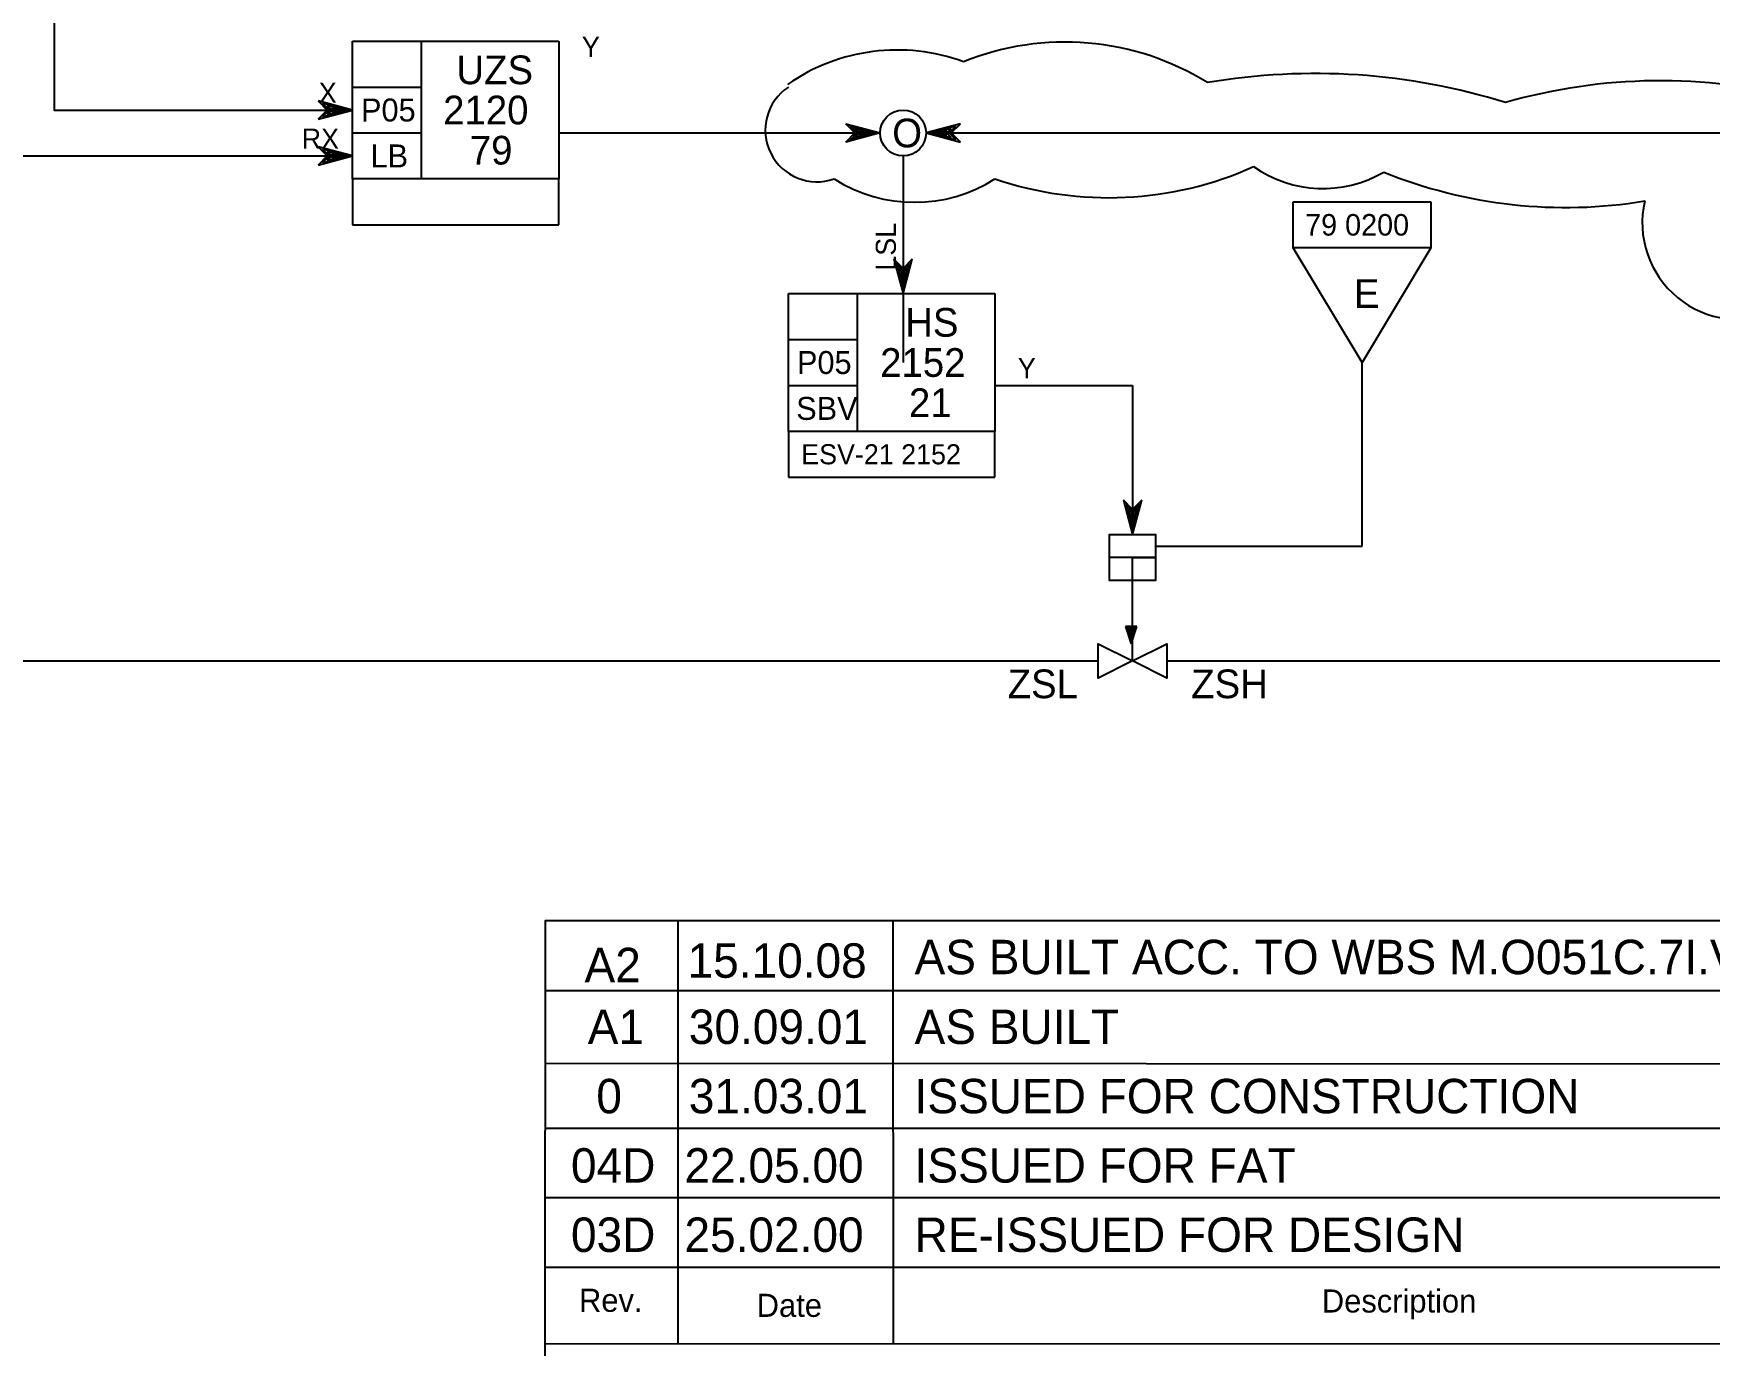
# Model space of a CAD drawing. Extents: x 0 to 841, y 0 to 594.
# Drawn here: x 604.2 to 750.3, y 120.3 to 234.7 of the extents above; entities that cross this region are included whole.
import ezdxf

# ---------------------------------------------------------------- set-up
doc = ezdxf.new("R2010")
doc.units = 0
for name, color, linetype in [('1', 7, 'Continuous'), ('12', 7, 'Continuous'), ('18', 7, 'Continuous'), ('2', 7, 'Continuous'), ('40', 7, 'Continuous'), ('45', 7, 'Continuous'), ('46', 7, 'Continuous'), ('47', 7, 'Continuous'), ('48', 7, 'Continuous'), ('50', 7, 'Continuous'), ('51', 7, 'Continuous'), ('53', 7, 'Continuous')]:
    doc.layers.add(name, color=color, linetype=linetype)

msp = doc.modelspace()

# ---------------------------------------------------------------- linework, layer by layer
at = {"layer": '1'}
for p, q in [((660.35, 157.37), (660.35, 120.46)), ((679.11, 157.36), (679.14, 120.47)), ((648.83, 151.27), (829.27, 151.27)), ((648.83, 144.95), (829.27, 144.85)), ((648.83, 139.29), (829.27, 139.29)), ((648.82, 133.23), (829.27, 133.23)), ((648.81, 127.17), (829.26, 127.17)), ((679.11, 120.97), (679.11, 120.97)), ((679.12, 120.95), (679.12, 120.95))]:
    msp.add_line(p, q, dxfattribs=at)
for points in [[(648.78, 84.12), (648.84, 157.37), (829.26, 157.37)], [(829.26, 120.49), (648.81, 120.47)]]:
    msp.add_lwpolyline(points, dxfattribs=at)
at = {"layer": '18'}
for p, q in [((720, 190), (720, 206)), ((720, 190), (720, 206)), ((702, 190), (720, 190)), ((702, 190), (720, 190))]:
    msp.add_line(p, q, dxfattribs=at)
at = {"layer": '40'}
for p, q in [((560, 180), (697, 180)), ((703, 180), (777.5, 180))]:
    msp.add_line(p, q, dxfattribs=at)
at = {"layer": '46'}
for p, q in [((632, 228), (629, 228.8)), ((629, 228.8), (629.8, 228)), ((629.8, 228), (629, 227.2)), ((629, 227.2), (632, 228)), ((631.6, 228), (629.4, 228.6)), ((629.4, 228.6), (630, 228)), ((630, 228), (629.4, 227.4)), ((629.4, 227.4), (631.6, 228)), ((631.2, 228), (629.8, 228.4)), ((629.8, 228.4), (630.2, 228)), ((630.2, 228), (629.8, 227.6)), ((629.8, 227.6), (631.2, 228)), ((630.8, 228), (630.2, 228.2)), ((630.2, 228.2), (630.4, 228)), ((630.4, 228), (630.2, 227.8)), ((630.2, 227.8), (630.8, 228)), ((675.8, 226), (675, 226.8)), ((675, 226.8), (678, 226)), ((676, 226), (675.4, 226.6)), ((675.4, 226.6), (677.6, 226)), ((685, 226.8), (682, 226)), ((684.6, 226.6), (682.4, 226)), ((684, 226), (684.6, 226.6)), ((684.2, 226), (685, 226.8)), ((678, 226), (675, 225.2)), ((675, 225.2), (675.8, 226)), ((677.6, 226), (675.4, 225.4)), ((675.4, 225.4), (676, 226)), ((676.2, 226), (675.8, 226.4)), ((675.8, 226.4), (677.2, 226)), ((677.2, 226), (675.8, 225.6)), ((675.8, 225.6), (676.2, 226)), ((676.4, 226), (676.2, 226.2)), ((676.2, 226.2), (676.8, 226)), ((676.8, 226), (676.2, 225.8)), ((676.2, 225.8), (676.4, 226)), ((682, 226), (685, 225.2)), ((682.4, 226), (684.6, 225.4)), ((684.2, 226.4), (682.8, 226)), ((682.8, 226), (684.2, 225.6)), ((683.8, 226.2), (683.2, 226)), ((683.2, 226), (683.8, 225.8)), ((683.6, 226), (683.8, 226.2)), ((683.8, 225.8), (683.6, 226)), ((683.8, 226), (684.2, 226.4)), ((684.2, 225.6), (683.8, 226)), ((684.6, 225.4), (684, 226)), ((685, 225.2), (684.2, 226)), ((632, 224), (629, 224.8)), ((629, 224.8), (629.8, 224)), ((629.8, 224), (629, 223.2)), ((629, 223.2), (632, 224)), ((631.6, 224), (629.4, 224.6)), ((629.4, 224.6), (630, 224)), ((630, 224), (629.4, 223.4)), ((629.4, 223.4), (631.6, 224)), ((631.2, 224), (629.8, 224.4)), ((629.8, 224.4), (630.2, 224)), ((630.2, 224), (629.8, 223.6)), ((629.8, 223.6), (631.2, 224)), ((630.8, 224), (630.2, 224.2)), ((630.2, 224.2), (630.4, 224)), ((630.4, 224), (630.2, 223.8)), ((630.2, 223.8), (630.8, 224)), ((680, 214.2), (679.2, 215)), ((679.2, 215), (680, 212)), ((680, 212), (680.8, 215)), ((680.8, 215), (680, 214.2)), ((680, 214), (679.4, 214.6)), ((679.4, 214.6), (680, 212.4)), ((680, 213.8), (679.6, 214.2)), ((679.6, 214.2), (680, 212.8)), ((680, 213.6), (679.8, 213.8)), ((679.8, 213.8), (680, 213.2)), ((680, 212.4), (680.6, 214.6)), ((680.6, 214.6), (680, 214)), ((680, 212.8), (680.4, 214.2)), ((680.4, 214.2), (680, 213.8)), ((680, 213.2), (680.2, 213.8)), ((680.2, 213.8), (680, 213.6)), ((700, 193.2), (699.2, 194)), ((699.2, 194), (700, 191)), ((700, 193), (699.4, 193.6)), ((699.4, 193.6), (700, 191.4)), ((700, 192.8), (699.6, 193.2)), ((699.6, 193.2), (700, 191.8)), ((700, 191), (700.8, 194)), ((700.8, 194), (700, 193.2)), ((700, 191.4), (700.6, 193.6)), ((700.6, 193.6), (700, 193)), ((700, 191.8), (700.4, 193.2)), ((700.4, 193.2), (700, 192.8)), ((700, 192.6), (699.8, 192.8)), ((699.8, 192.8), (700, 192.2)), ((700, 192.2), (700.2, 192.8)), ((700.2, 192.8), (700, 192.6))]:
    msp.add_line(p, q, dxfattribs=at)
for points in [[(540, 362), (540, 224), (632, 224)], [(688, 300), (642, 300), (642, 260), (606, 260), (606, 228), (632, 228)], [(650, 226), (678, 226)], [(682, 226), (768, 226)], [(680, 224), (680, 206)], [(688, 204), (700, 204)], [(700, 204), (700, 191)]]:
    msp.add_lwpolyline(points, dxfattribs=at)
at = {"layer": '47'}
for points in [[(700, 180), (697, 178.5), (697, 181.5), (700, 180)], [(700, 180), (703, 181.5), (703, 178.5), (700, 180)]]:
    msp.add_lwpolyline(points, dxfattribs=at)
at = {"layer": '48'}
for p, q in [((632, 234), (650, 234)), ((632, 222), (632, 234)), ((638, 234), (638, 222)), ((650, 234), (650, 222)), ((632, 230), (638, 230)), ((632, 226), (638, 226)), ((650, 222), (632, 222)), ((632, 222), (632, 218)), ((650, 218), (650, 222)), ((632, 218), (650, 218)), ((670, 212), (688, 212)), ((670, 200), (670, 212)), ((676, 212), (676, 200)), ((688, 212), (688, 200)), ((670, 208), (676, 208)), ((670, 204), (676, 204)), ((688, 200), (670, 200)), ((670, 200), (670, 196)), ((688, 196), (688, 200)), ((670, 196), (688, 196))]:
    msp.add_line(p, q, dxfattribs=at)
msp.add_circle((680, 226), 2, dxfattribs=at)
at = {"layer": '50'}
for p, q in [((700.38, 183), (699.38, 183)), ((699.38, 183), (699.88, 181.5)), ((700.24, 182.91), (699.53, 182.91)), ((699.53, 182.91), (699.84, 181.97)), ((700.08, 182.83), (699.69, 182.83)), ((699.69, 182.83), (699.84, 182.2)), ((699.84, 181.73), (700.24, 182.91)), ((699.84, 181.97), (700.08, 182.83)), ((699.84, 182.2), (700, 182.76)), ((700, 182.76), (699.84, 182.76)), ((699.84, 182.76), (699.84, 182.44)), ((699.88, 181.5), (700.38, 183))]:
    msp.add_line(p, q, dxfattribs=at)
msp.add_lwpolyline([(700, 180), (700, 189), (702, 189), (702, 187), (698, 187), (698, 191), (702, 191), (702, 189), (698, 189)], dxfattribs=at)
at = {"layer": '51'}
for centre, radius, start, end in [((694.12, 210.34), 23.58, 58.2367, 112.0253), ((679.49, 216.48), 16.75, 69.7905, 124.821), ((715.91, 175.32), 55.86, 72.7075, 99.6644), ((672.5, 226.25), 4.51, 123.6901, 289.44), ((746.01, 181.53), 49.02, 75.4251, 105.9723), ((697.92, 251.16), 30.8, 251.2163, 294.2211), ((716.59, 231.65), 10.49, 234.8707, 300.3574), ((737.76, 261.87), 42.36, 248.002, 279.3611), ((681, 233), 13.04, 237.5288, 302.4712), ((752.86, 218.17), 8.43, 166.944, 294.0569)]:
    msp.add_arc(centre, radius, start, end, dxfattribs=at)
at = {"layer": '53'}
for p, q in [((714, 220), (726, 220)), ((714, 216), (714, 220)), ((726, 220), (726, 216)), ((726, 216), (714, 216)), ((720, 206), (714, 216)), ((726, 216), (720, 206))]:
    msp.add_line(p, q, dxfattribs=at)

# ---------------------------------------------------------------- texts
at = {"layer": '1'}
for s, height, p in [('Rev.', 2.013, (651.75, 123.28)), ('Date', 2.013, (667.24, 122.84)), ('Description', 2.0125, (716.5, 123.22))]:
    msp.add_text(s, height=height, dxfattribs=at).set_placement(p)
at = {"layer": '12'}
msp.add_text('79 0200', height=1.875, dxfattribs=at).set_placement((715.04, 217.06))
at = {"layer": '2'}
for s, p in [('A2', (652.23, 152)), ('15.10.08', (661.21, 152.39)), ('AS BUILT ACC. TO WBS M.O051C.7I.V.0007', (681, 152.7)), ('A1', (652.51, 146.62)), ('30.09.01', (661.32, 146.62)), ('AS BUILT', (681, 146.62)), ('0', (653.26, 140.58)), ('31.03.01', (661.32, 140.58)), ('ISSUED FOR CONSTRUCTION', (681, 140.58)), ('04D', (651.05, 134.54)), ('22.05.00', (660.94, 134.54)), ('ISSUED FOR FAT', (681, 134.54)), ('03D', (651.05, 128.5)), ('25.02.00', (660.94, 128.5)), ('RE-ISSUED FOR DESIGN', (681, 128.5))]:
    msp.add_text(s, height=3, dxfattribs=at).set_placement(p)
at = {"layer": '45'}
for s, p in [('Y', (652, 232.63)), ('X', (629.07, 228.63)), ('RX', (627.58, 224.63)), ('Y', (690, 204.63))]:
    msp.add_text(s, height=1.75, dxfattribs=at).set_placement(p)
msp.add_text('LSL', height=1.75, rotation=90, dxfattribs=at).set_placement((679.37, 214))
at = {"layer": '50'}
for s, height, p in [('UZS', 2.5, (641.06, 230.25)), ('P05', 2, (632.75, 227)), ('2120', 2.5, (639.91, 226.75)), ('O', 2.5, (679.05, 224.75)), ('LB', 2, (633.58, 223)), ('79', 2.5, (642.23, 223.25)), ('HS', 2.5, (680.18, 208.25)), ('P05', 2, (670.75, 205)), ('2152', 2.5, (678, 204.75)), ('21', 2.5, (680.51, 201.25)), ('SBV', 2, (670.68, 201)), ('ESV-21 2152', 1.7496, (671.12, 197.13)), ('ZSL', 2.5, (689.11, 176.75)), ('ZSH', 2.5, (705.11, 176.75))]:
    msp.add_text(s, height=height, dxfattribs=at).set_placement(p)
at = {"layer": '53'}
msp.add_text('E', height=2.5, dxfattribs=at).set_placement((719.3, 210.75))

doc.saveas('drawing.dxf')
